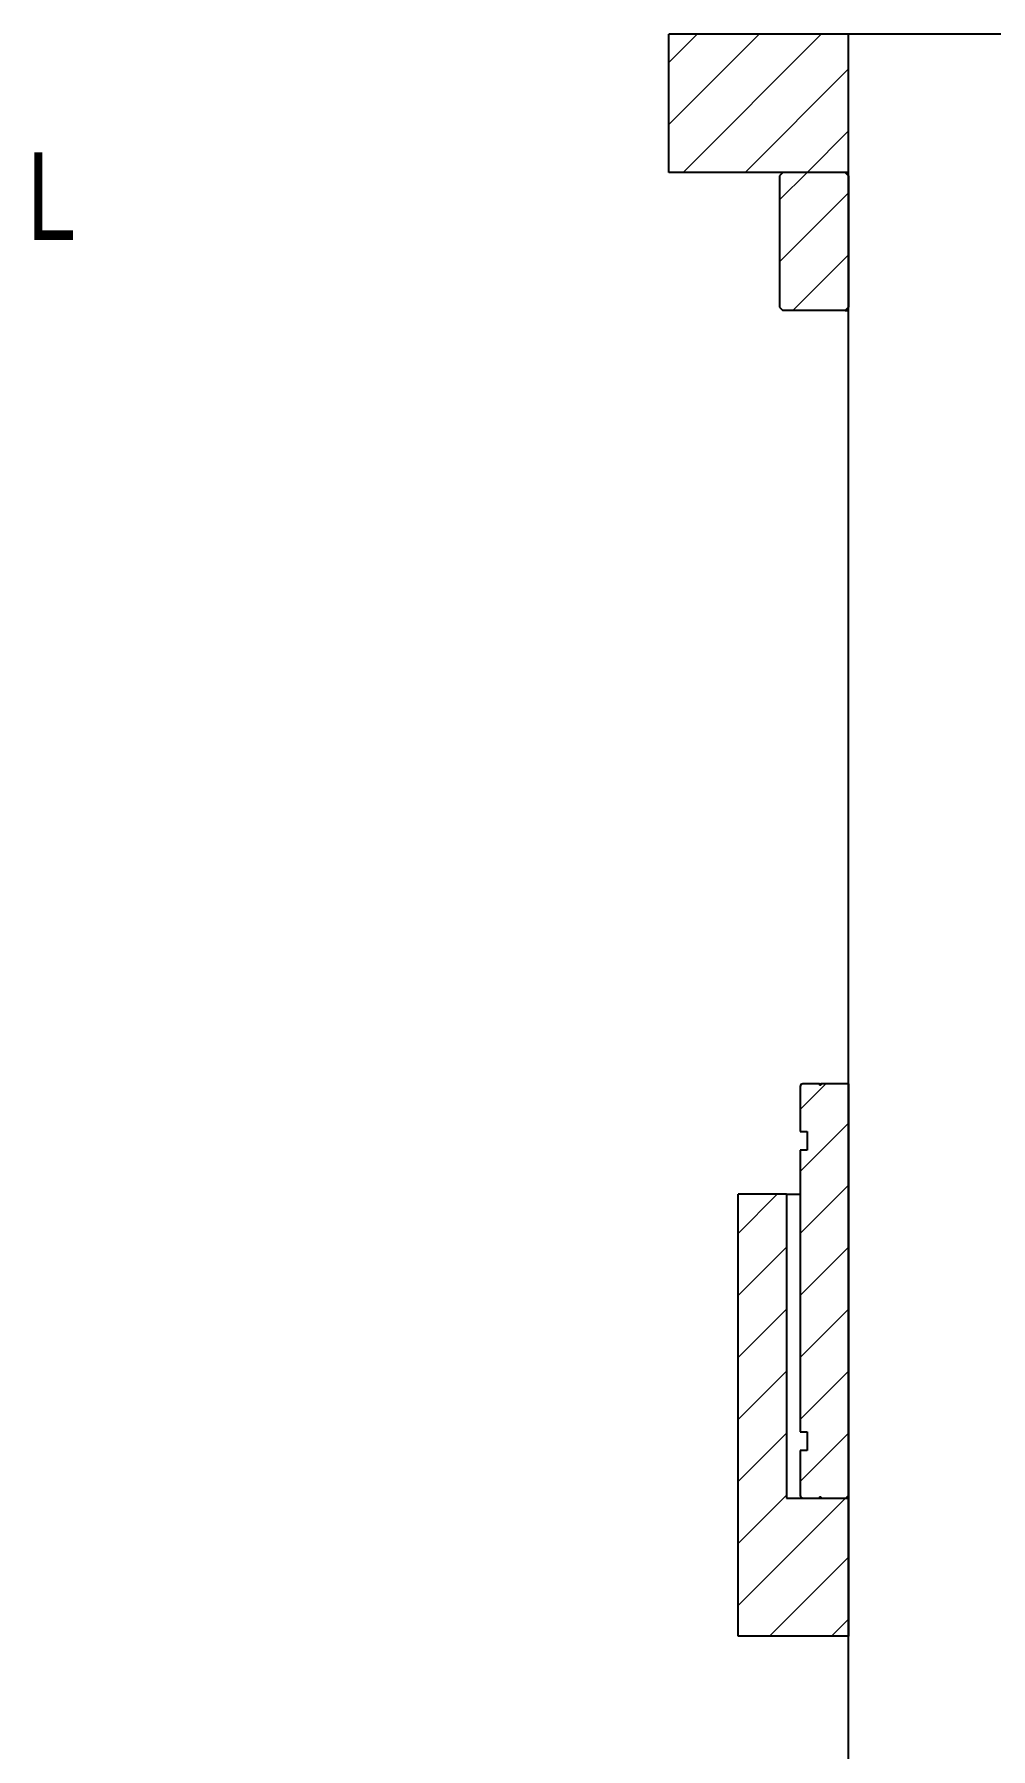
# Model space of a CAD drawing. Header units: millimetres. Extents: x 55 to 11032, y -227 to 3957.
# Drawn here: x 1559.3 to 1628.6, y 3504.5 to 3628.6 of the extents above; entities that cross this region are included whole.
import ezdxf

# ---------------------------------------------------------------- set-up
doc = ezdxf.new("R2010")
doc.units = ezdxf.units.MM
doc.header["$LTSCALE"] = 0.7
doc.layers.get('0').update_dxf_attribs({"color": 255})
doc.styles.add('SLDTEXTSTYLE0', font='TXT', dxfattribs={"width": 0.75})
pattern_1 = [(45, (-146.9846, 2835.2312), (-2.245064, 2.245064), [])]

msp = doc.modelspace()

# ---------------------------------------------------------------- hatches: boundary and pattern name
at = {"linetype": 'Continuous', "lineweight": 18}
h = msp.add_hatch(dxfattribs=at)
h.set_pattern_fill('ANSI31', style=0)
h.set_pattern_definition(pattern_1)
h.paths.add_polyline_path([(1605.266, 3628.632), (1605.266, 3618.632), (1618.266, 3618.632), (1618.266, 3628.632)], flags=0)
h = msp.add_hatch(dxfattribs=at)
h.set_pattern_fill('ANSI31', style=0)
h.set_pattern_definition(pattern_1)
h.paths.add_polyline_path([(1618.266, 3618.382), (1618.016, 3618.632), (1613.516, 3618.632), (1613.266, 3618.382), (1613.266, 3608.882), (1613.516, 3608.632), (1618.016, 3608.632), (1618.266, 3608.882)], flags=0)
h = msp.add_hatch(dxfattribs=at)
h.set_pattern_fill('ANSI31', style=0)
h.set_pattern_definition(pattern_1)
edge = h.paths.add_edge_path(flags=0)
edge.add_line((1614.766, 3547.832), (1614.766, 3527.432))
edge.add_line((1614.766, 3527.432), (1615.266, 3527.432))
edge.add_line((1615.266, 3527.432), (1615.266, 3526.082))
edge.add_line((1615.266, 3526.082), (1614.766, 3526.082))
edge.add_line((1614.766, 3526.082), (1614.766, 3522.832))
edge.add_arc((1614.966, 3522.832), 0.2, 180, 270)
edge.add_line((1614.966, 3522.632), (1616.166, 3522.632))
edge.add_line((1616.166, 3522.632), (1616.166, 3522.732))
edge.add_line((1616.166, 3522.732), (1616.266, 3522.732))
edge.add_line((1616.266, 3522.732), (1616.266, 3522.632))
edge.add_line((1616.266, 3522.632), (1618.266, 3522.632))
edge.add_line((1618.266, 3522.632), (1618.266, 3552.632))
edge.add_line((1618.266, 3552.632), (1616.266, 3552.632))
edge.add_line((1616.266, 3552.632), (1616.266, 3552.532))
edge.add_line((1616.266, 3552.532), (1616.166, 3552.532))
edge.add_line((1616.166, 3552.532), (1616.166, 3552.632))
edge.add_line((1616.166, 3552.632), (1614.966, 3552.632))
edge.add_arc((1614.966, 3552.432), 0.2, 90, 180)
edge.add_line((1614.766, 3552.432), (1614.766, 3549.182))
edge.add_line((1614.766, 3549.182), (1615.266, 3549.182))
edge.add_line((1615.266, 3549.182), (1615.266, 3547.832))
edge.add_line((1615.266, 3547.832), (1614.766, 3547.832))
h = msp.add_hatch(dxfattribs=at)
h.set_pattern_fill('ANSI31', style=0)
h.set_pattern_definition(pattern_1)
h.paths.add_polyline_path([(1610.266, 3544.632), (1610.266, 3512.632), (1618.266, 3512.632), (1618.266, 3522.632), (1613.766, 3522.632), (1613.766, 3544.632)], flags=0)

# ---------------------------------------------------------------- linework, layer by layer
at = {"color": 7, "linetype": 'Continuous', "lineweight": 25}
for p, q in [((1605.266, 3618.632), (1605.266, 3628.632)), ((1618.266, 3628.632), (1605.266, 3628.632)), ((1618.266, 3425.632), (1618.266, 3628.632)), ((1630.266, 3628.632), (1618.266, 3628.632)), ((1618.266, 3618.632), (1618.266, 3628.632)), ((1618.266, 3618.632), (1605.266, 3618.632)), ((1613.516, 3618.632), (1613.266, 3618.382)), ((1613.266, 3618.382), (1613.266, 3608.882)), ((1618.016, 3618.632), (1613.516, 3618.632)), ((1618.016, 3618.632), (1618.266, 3618.382)), ((1618.266, 3618.382), (1618.266, 3608.882)), ((1613.266, 3608.882), (1613.516, 3608.632)), ((1618.016, 3608.632), (1613.516, 3608.632)), ((1618.266, 3608.882), (1618.016, 3608.632)), ((1618.016, 3608.632), (1618.266, 3608.632)), ((1614.766, 3552.432), (1614.766, 3549.182)), ((1616.166, 3552.632), (1614.966, 3552.632)), ((1616.166, 3552.632), (1616.166, 3552.532)), ((1616.166, 3552.632), (1616.266, 3552.632)), ((1616.266, 3552.532), (1616.166, 3552.532)), ((1616.266, 3552.632), (1616.266, 3552.532)), ((1618.266, 3552.632), (1616.266, 3552.632)), ((1618.266, 3552.632), (1618.266, 3522.632)), ((1614.766, 3549.182), (1615.266, 3549.182)), ((1615.266, 3549.182), (1615.266, 3547.832)), ((1614.766, 3547.832), (1614.766, 3527.432)), ((1615.266, 3547.832), (1614.766, 3547.832)), ((1610.266, 3512.632), (1610.266, 3544.632)), ((1613.766, 3544.632), (1610.266, 3544.632)), ((1613.766, 3544.632), (1613.766, 3522.632)), ((1613.766, 3544.632), (1614.766, 3544.632)), ((1614.766, 3527.432), (1615.266, 3527.432)), ((1615.266, 3527.432), (1615.266, 3526.082)), ((1614.766, 3526.082), (1614.766, 3522.832)), ((1615.266, 3526.082), (1614.766, 3526.082)), ((1613.766, 3522.632), (1618.266, 3522.632)), ((1614.966, 3522.632), (1616.166, 3522.632)), ((1616.166, 3522.732), (1616.166, 3522.632)), ((1616.166, 3522.732), (1616.266, 3522.732)), ((1616.266, 3522.732), (1616.266, 3522.632)), ((1616.266, 3522.632), (1618.266, 3522.632)), ((1618.266, 3522.632), (1618.266, 3512.632)), ((1618.266, 3512.632), (1610.266, 3512.632))]:
    msp.add_line(p, q, dxfattribs=at)
for centre, start, end in [((1614.966, 3552.432), 90, 180), ((1614.966, 3522.832), 180, 270)]:
    msp.add_arc(centre, 0.2, start, end, dxfattribs=at)

# ---------------------------------------------------------------- texts
at = {"color": 7, "linetype": 'Continuous', "lineweight": 18, "insert": (1558.802, 3620.076), "char_height": 6.35, "attachment_point": 1, "style": 'SLDTEXTSTYLE0'}
msp.add_mtext('L', dxfattribs=at)

doc.saveas('drawing.dxf')
